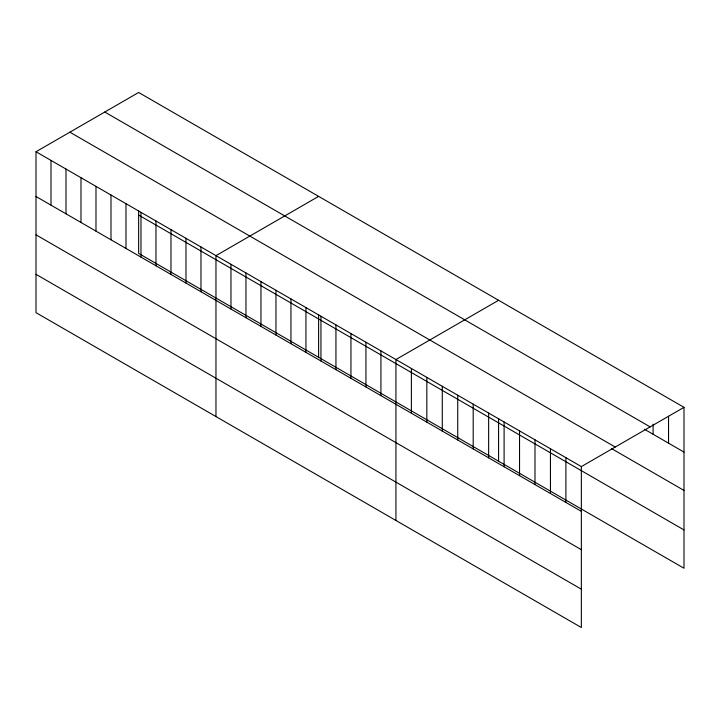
<?xml version="1.0" encoding="UTF-8"?>
<svg xmlns="http://www.w3.org/2000/svg" width="720" height="720" viewBox="0 0 720 720"><rect width="100%" height="100%" fill="white"/><g stroke="black" fill="none" stroke-linecap="round" stroke-linejoin="round"><path stroke-width="1.08" d="M36 151.74L581.355 466.596L581.355 627.525L36 312.669L36 151.74L138.645 92.475L684 407.331L684 568.26L138.645 253.404L138.645 210.681M318.609 196.38L215.964 255.645L215.964 416.574M498.582 300.285L395.937 359.541L395.937 520.47M581.355 466.596L684 407.331M104.769 112.032L650.124 426.888M644.409 429.228L684 452.088M69.876 132.183L615.231 447.039M611.568 448.605L684 490.428M138.645 215.064L684 529.929M36 196.497L581.355 511.353M36 234.828L581.355 549.693M36 274.329L581.355 589.185M668.547 416.313L668.547 443.169M653.094 424.179L653.094 434.25M565.902 457.677L565.902 502.434M550.449 448.749L550.449 493.506M534.996 439.83L534.996 484.587M519.543 430.911L519.543 475.668M504.099 421.992L504.099 466.749M498.582 418.482L498.582 461.214M488.646 413.073L488.646 457.83M473.193 404.145L473.193 448.902M457.74 395.226L457.74 439.983M442.287 386.307L442.287 431.064M426.834 377.388L426.834 422.145M411.381 368.469L411.381 413.217M380.934 350.883L380.934 395.64M365.94 342.225L365.94 386.982M350.946 333.567L350.946 378.324M335.943 324.909L335.943 369.666M320.949 316.251L320.949 361.008M318.609 314.586L318.609 357.309M305.946 307.593L305.946 352.35M290.952 298.935L290.952 343.692M275.958 290.277L275.958 335.034M260.955 281.619L260.955 326.376M245.961 272.961L245.961 317.718M230.967 264.303L230.967 309.06M200.97 246.978L200.97 291.735M185.976 238.32L185.976 283.077M170.973 229.662L170.973 274.419M155.979 221.004L155.979 265.761M140.985 212.346L140.985 257.103M125.982 203.688L125.982 248.445M110.988 195.03L110.988 239.787M95.985 186.372L95.985 231.129M80.991 177.714L80.991 222.471M65.997 169.056L65.997 213.813M50.994 160.398L50.994 205.155"/></g></svg>
